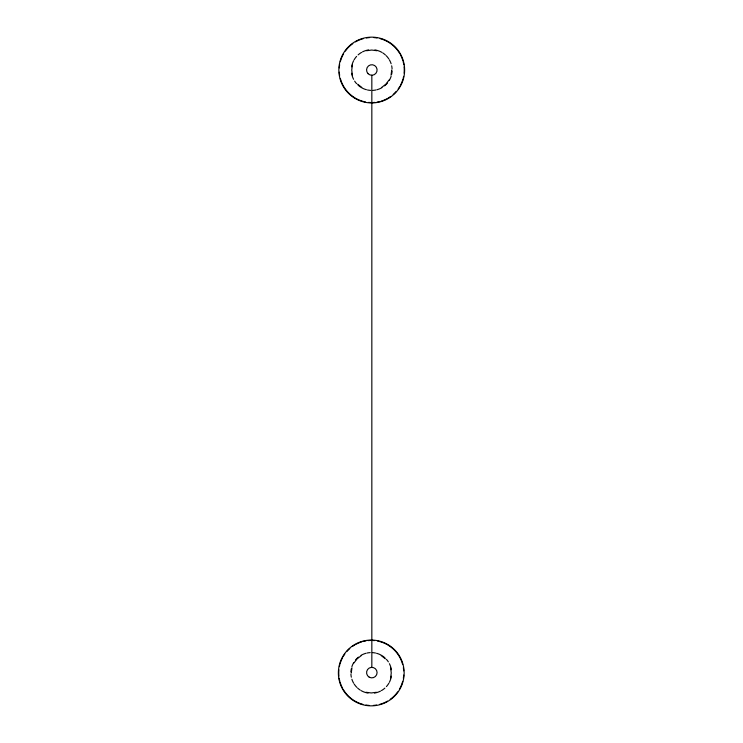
<?xml version="1.0" encoding="UTF-8"?>
<svg xmlns="http://www.w3.org/2000/svg" width="743" height="743" viewBox="0 0 743 743"><rect width="100%" height="100%" fill="white"/><g stroke="black" fill="none" stroke-linecap="round" stroke-linejoin="round"><path stroke-width="1.11" d="M352.423 64.864L351.745 70.046L352.423 75.219M391.041 75.219L391.728 70.046M351.272 672.954L351.959 667.781M390.577 678.136L391.255 672.954L390.577 667.781M389.044 80.04L385.868 84.182L381.735 87.358M353.956 662.96L357.132 658.818L361.265 655.642M366.559 50.728L371.732 50.05L376.905 50.728M376.441 692.272L371.268 692.95L366.095 692.272M357.597 84.182L361.739 87.358M381.261 655.642L385.403 658.818M371.834 75.257L371.834 667.353M404.09 66.861A32.516 32.516 0 0 1 404.09 73.223M403.625 76.39A32.516 32.516 0 0 1 403.143 78.461M402.845 79.473A32.516 32.516 0 0 1 400.403 85.371M399.892 86.299A32.516 32.516 0 0 1 398.164 88.974M396.177 91.482A32.516 32.516 0 0 1 393.177 94.482M390.669 96.469A32.516 32.516 0 0 1 387.995 98.197M387.066 98.708A32.516 32.516 0 0 1 381.168 101.159M380.147 101.447A32.516 32.516 0 0 1 377.035 102.116M374.918 102.395A32.516 32.516 0 0 1 368.556 102.395M365.38 101.93A32.516 32.516 0 0 1 356.399 98.708M355.479 98.197A32.516 32.516 0 0 1 340.331 78.461M339.662 75.34A32.516 32.516 0 0 1 339.291 72.164M339.291 67.929A32.516 32.516 0 0 1 339.662 64.743M340.331 61.632A32.516 32.516 0 0 1 343.582 53.784M345.3 51.109A32.516 32.516 0 0 1 352.804 43.614M355.479 41.887A32.516 32.516 0 0 1 363.318 38.636M366.429 37.967A32.516 32.516 0 0 1 369.615 37.596M373.85 37.596A32.516 32.516 0 0 1 377.035 37.967M380.147 38.636A32.516 32.516 0 0 1 399.892 53.784M400.403 54.713A32.516 32.516 0 0 1 402.845 60.61M403.143 61.632A32.516 32.516 0 0 1 403.811 64.743M392.081 71.105A20.367 20.367 0 0 1 391.663 74.281M391.115 76.334A20.367 20.367 0 0 1 389.378 80.225M387.567 82.863A20.367 20.367 0 0 1 384.558 85.872M381.921 87.683A20.367 20.367 0 0 1 377.007 89.717M375.977 89.968A20.367 20.367 0 0 1 372.791 90.386M370.673 90.386A20.367 20.367 0 0 1 367.497 89.968M366.466 89.717A20.367 20.367 0 0 1 361.553 87.683M360.643 87.126A20.367 20.367 0 0 1 358.098 85.176M356.603 83.68A20.367 20.367 0 0 1 354.643 81.136M353.584 79.297A20.367 20.367 0 0 1 351.615 73.232M351.615 66.851A20.367 20.367 0 0 1 353.584 60.787M354.095 59.858A20.367 20.367 0 0 1 356.603 56.403M358.098 54.908A20.367 20.367 0 0 1 361.553 52.4M362.482 51.899A20.367 20.367 0 0 1 368.547 49.92M374.927 49.92A20.367 20.367 0 0 1 381.921 52.4M382.821 52.957A20.367 20.367 0 0 1 385.366 54.908M386.137 55.641A20.367 20.367 0 0 1 388.821 58.948M389.378 59.858A20.367 20.367 0 0 1 391.115 63.749M391.663 65.802A20.367 20.367 0 0 1 392.081 68.978M403.709 675.071A32.516 32.516 0 0 1 403.338 678.257M402.669 681.368A32.516 32.516 0 0 1 399.418 689.216M397.7 691.891A32.516 32.516 0 0 1 390.196 699.386M387.521 701.113A32.516 32.516 0 0 1 379.682 704.364M376.571 705.033A32.516 32.516 0 0 1 373.385 705.404M369.15 705.404A32.516 32.516 0 0 1 365.965 705.033M362.853 704.364A32.516 32.516 0 0 1 343.108 689.216M342.597 688.287A32.516 32.516 0 0 1 340.155 682.39M339.857 681.368A32.516 32.516 0 0 1 339.189 678.257M338.91 676.139A32.516 32.516 0 0 1 338.91 669.777M339.375 666.61A32.516 32.516 0 0 1 339.857 664.539M340.155 663.527A32.516 32.516 0 0 1 342.597 657.629M343.108 656.701A32.516 32.516 0 0 1 344.836 654.026M346.823 651.518A32.516 32.516 0 0 1 349.823 648.518M352.331 646.531A32.516 32.516 0 0 1 355.005 644.803M355.934 644.292A32.516 32.516 0 0 1 361.832 641.841M362.853 641.553A32.516 32.516 0 0 1 365.965 640.884M368.082 640.605A32.516 32.516 0 0 1 374.444 640.605M377.62 641.07A32.516 32.516 0 0 1 386.601 644.292M387.521 644.803A32.516 32.516 0 0 1 402.669 664.539M403.338 667.66A32.516 32.516 0 0 1 403.709 670.836M391.385 676.149A20.367 20.367 0 0 1 389.416 682.213M388.905 683.142A20.367 20.367 0 0 1 386.397 686.597M384.902 688.092A20.367 20.367 0 0 1 381.447 690.6M380.518 691.101A20.367 20.367 0 0 1 374.453 693.08M368.073 693.08A20.367 20.367 0 0 1 361.079 690.6M360.179 690.043A20.367 20.367 0 0 1 357.634 688.092M356.863 687.359A20.367 20.367 0 0 1 354.179 684.052M353.622 683.142A20.367 20.367 0 0 1 351.885 679.251M351.337 677.198A20.367 20.367 0 0 1 350.919 674.022M350.919 671.895A20.367 20.367 0 0 1 351.337 668.719M351.885 666.666A20.367 20.367 0 0 1 353.622 662.775M355.433 660.137A20.367 20.367 0 0 1 358.442 657.128M361.079 655.317A20.367 20.367 0 0 1 365.993 653.283M367.023 653.032A20.367 20.367 0 0 1 370.209 652.614M372.327 652.614A20.367 20.367 0 0 1 375.503 653.032M376.534 653.283A20.367 20.367 0 0 1 381.447 655.317M382.357 655.874A20.367 20.367 0 0 1 384.902 657.824M386.397 659.32A20.367 20.367 0 0 1 388.357 661.864M389.416 663.703A20.367 20.367 0 0 1 391.385 669.768M369.197 677.17A5.266 5.266 0 0 0 377.091 672.619A5.266 5.266 0 0 0 369.197 668.059A5.266 5.266 0 0 0 369.197 677.17M368.11 73.715A5.266 5.266 0 0 0 376.915 71.356A5.266 5.266 0 0 0 370.469 64.901A5.266 5.266 0 0 0 368.11 73.715M355.293 98.531A32.896 32.896 0 0 0 404.629 70.046A32.896 32.896 0 0 0 355.293 41.552A32.896 32.896 0 0 0 355.293 98.531M354.82 701.448A32.896 32.896 0 0 0 404.155 672.954A32.896 32.896 0 0 0 354.82 644.469A32.896 32.896 0 0 0 354.82 701.448"/></g></svg>
